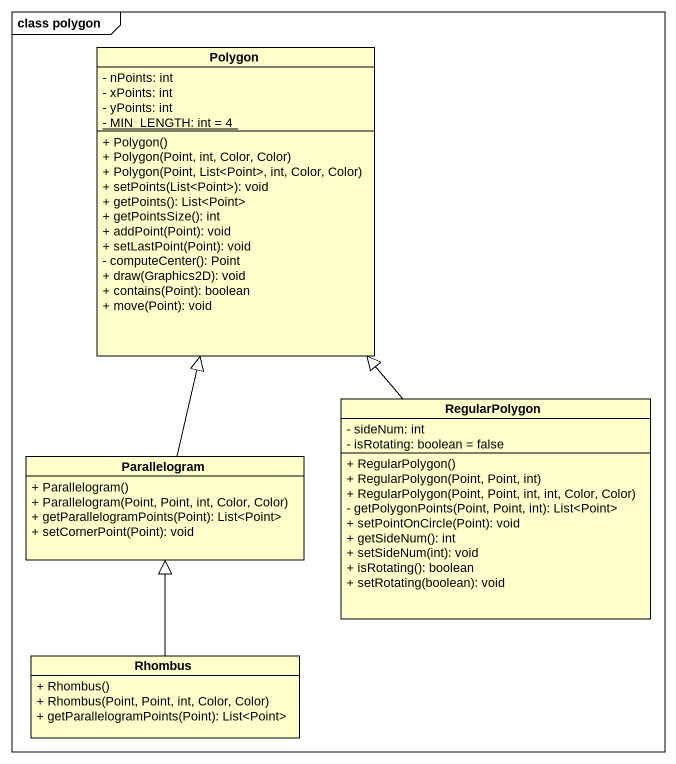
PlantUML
@startuml
mainframe class polygon
hide circle
hide empty members
skinparam classAttributeIconSize 0
class Polygon {
  - nPoints: int
  - xPoints: int
  - yPoints: int
  {static} - MIN_LENGTH: int = 4
  + Polygon()
  + Polygon(Point, int, Color, Color)
  + Polygon(Point, List<Point>, int, Color, Color)
  + setPoints(List<Point>): void
  + getPoints(): List<Point>
  + getPointsSize(): int
  + addPoint(Point): void
  + setLastPoint(Point): void
  - computeCenter(): Point
  + draw(Graphics2D): void
  + contains(Point): boolean
  + move(Point): void
}
class RegularPolygon {
  - sideNum: int
  - isRotating: boolean = false
  + RegularPolygon()
  + RegularPolygon(Point, Point, int)
  + RegularPolygon(Point, Point, int, int, Color, Color)
  - getPolygonPoints(Point, Point, int): List<Point>
  + setPointOnCircle(Point): void
  + getSideNum(): int
  + setSideNum(int): void
  + isRotating(): boolean
  + setRotating(boolean): void
}
class Parallelogram {
  + Parallelogram()
  + Parallelogram(Point, Point, int, Color, Color)
  + getParallelogramPoints(Point): List<Point>
  + setCornerPoint(Point): void
}
class Rhombus {
  + Rhombus()
  + Rhombus(Point, Point, int, Color, Color)
  + getParallelogramPoints(Point): List<Point>
}
RegularPolygon -up-|> Polygon
Parallelogram -up-|> Polygon
Rhombus -up-|> Parallelogram
@enduml
